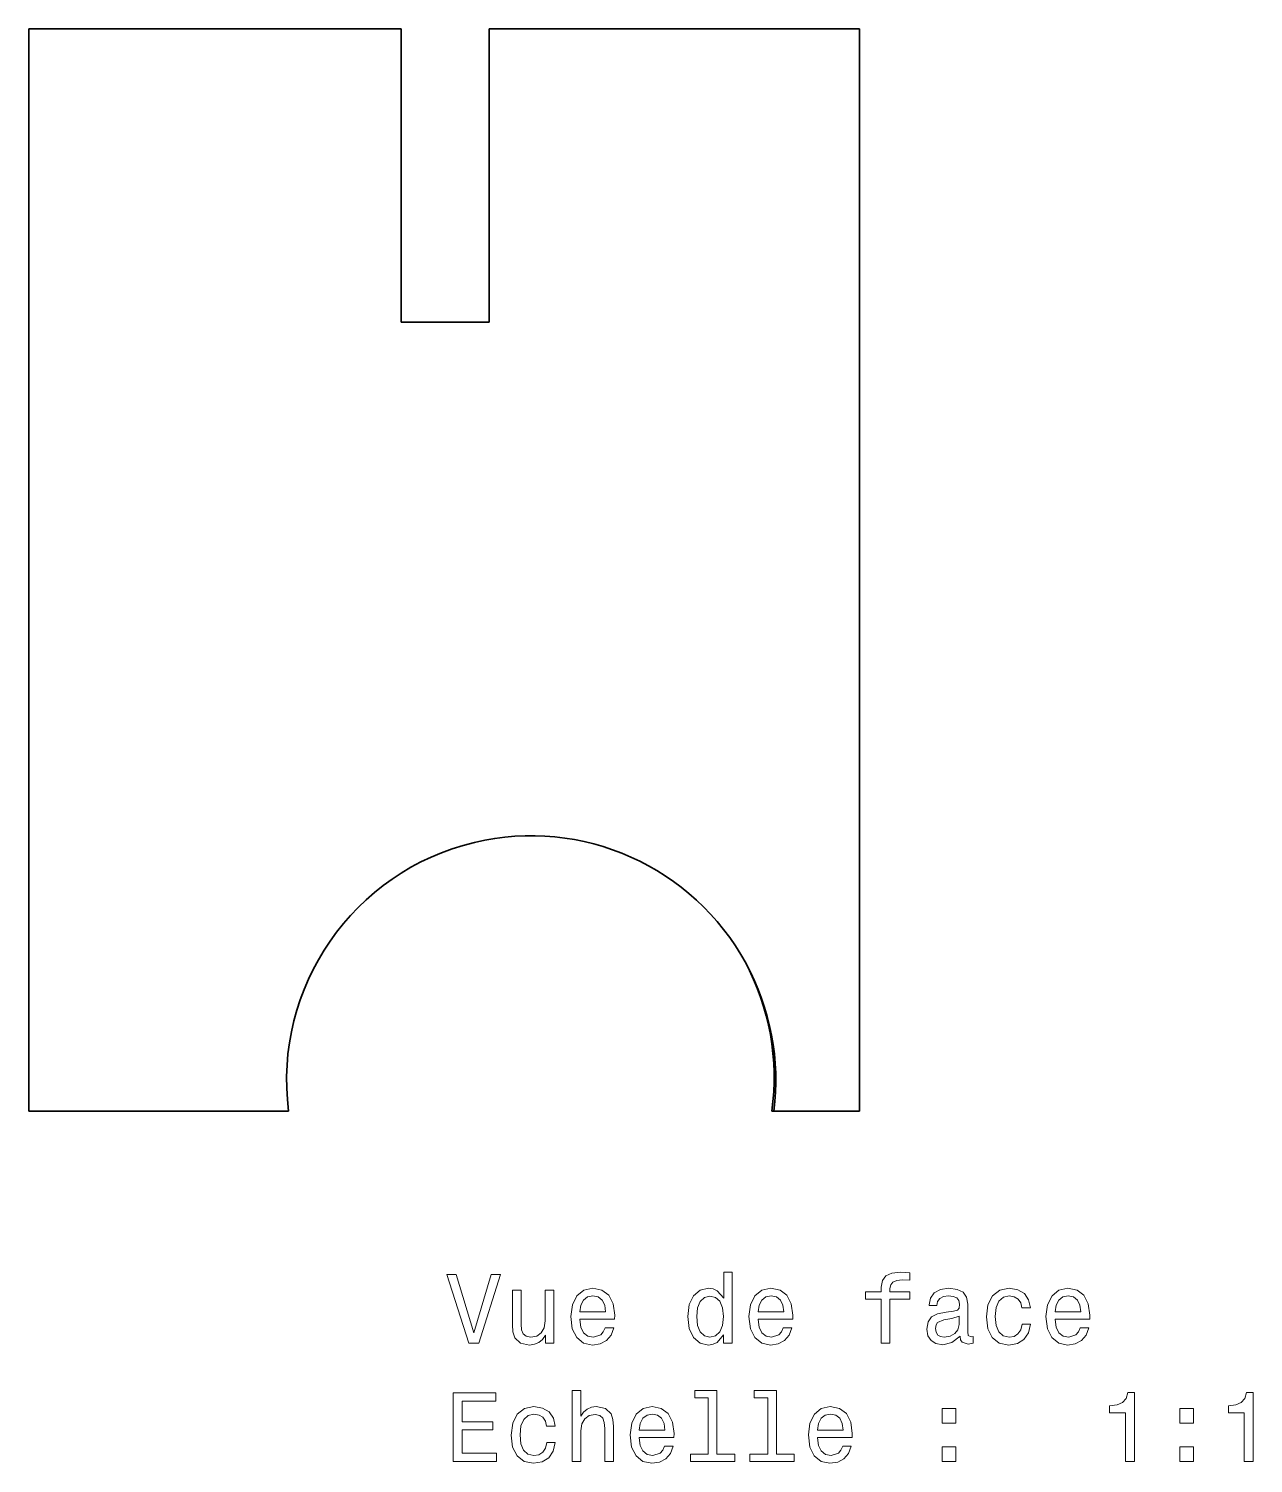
# Model space of a CAD drawing. Extents: x 127.3 to 189.9, y 59.4 to 132.7.
import ezdxf

# ---------------------------------------------------------------- set-up
doc = ezdxf.new("R2010")
doc.units = 0

msp = doc.modelspace()

# ---------------------------------------------------------------- linework, layer by layer
at = {"color": 7, "lineweight": 35}
for p, q in [((127.266113, 77.415039), (127.266113, 132.741547)), ((169.733856, 132.741547), (169.733856, 77.415039))]:
    msp.add_line(p, q, dxfattribs=at)
at = {"color": 7, "lineweight": 35, "ltscale": 0.476}
msp.add_line((127.266113, 132.741547), (146.306122, 132.741547), dxfattribs=at)
at = {"color": 7, "lineweight": 35, "ltscale": 0.375}
for p, q in [((146.306122, 132.741547), (146.306122, 117.741547)), ((150.806122, 117.741547), (150.806122, 132.741547))]:
    msp.add_line(p, q, dxfattribs=at)
at = {"color": 7, "lineweight": 35, "ltscale": 0.473193}
msp.add_line((150.806122, 132.741547), (169.733856, 132.741547), dxfattribs=at)
at = {"color": 7, "lineweight": 35, "ltscale": 0.1125}
msp.add_line((146.306122, 117.741547), (150.806122, 117.741547), dxfattribs=at)
at = {"color": 7, "lineweight": 35, "ltscale": 0.332027}
msp.add_line((140.54718, 77.415039), (127.266113, 77.415039), dxfattribs=at)
at = {"color": 7, "lineweight": 35, "ltscale": 0.002652}
msp.add_line((165.247131, 77.415039), (165.35321, 77.415039), dxfattribs=at)
at = {"color": 7, "lineweight": 35, "ltscale": 0.109516}
msp.add_line((169.733856, 77.415039), (165.35321, 77.415039), dxfattribs=at)
at = {"color": 7, "lineweight": 13}
for points in [[(150.895508, 69.063454), (150.017975, 66.082909), (149.11525, 69.063454), (148.636139, 69.063454), (149.765823, 65.558411), (150.270142, 65.558411), (151.374603, 69.063454)], [(162.782394, 65.976997), (162.782394, 65.558411), (163.226196, 65.558411), (163.226196, 69.179451), (162.78743, 69.179451), (162.78743, 67.853081), (162.449539, 68.236366), (162.242767, 68.327141), (162.005737, 68.362442), (161.577057, 68.261581), (161.244202, 67.979156), (161.027344, 67.525269), (160.951706, 66.915039), (161.027344, 66.30481), (161.244202, 65.845871), (161.577057, 65.558411), (162.005737, 65.462593), (162.242767, 65.497894), (162.454575, 65.588669)], [(170.841461, 67.797607), (170.841461, 65.558411), (171.285278, 65.558411), (171.285278, 67.797607), (172.293915, 67.797607), (172.293915, 68.175842), (171.285278, 68.175842), (171.285278, 68.34227), (171.320572, 68.543999), (171.436569, 68.680168), (171.633255, 68.760857), (171.91568, 68.791122), (172.293915, 68.77095), (172.293915, 69.154236), (171.814819, 69.179451), (171.381104, 69.134056), (171.078506, 68.997894), (170.896942, 68.760857), (170.841461, 68.422966), (170.841461, 68.175842), (170.02951, 68.175842), (170.02951, 67.797607)], [(154.097946, 68.266624), (153.654144, 68.266624), (153.654144, 66.703224), (153.603714, 66.340111), (153.457458, 66.077866), (153.230515, 65.916481), (152.932968, 65.866051), (152.695938, 65.906395), (152.544632, 66.027428), (152.458908, 66.2342), (152.438736, 66.526711), (152.438736, 68.266624), (151.994934, 68.266624), (151.994934, 66.486366), (152.010056, 66.128296), (152.105881, 65.830742), (152.398392, 65.558411), (152.867401, 65.462593), (153.119568, 65.497894), (153.336426, 65.588669), (153.523026, 65.74501), (153.674316, 65.971954), (153.674316, 65.558411), (154.097946, 65.558411)], [(155.434402, 66.783913), (157.209625, 66.783913), (157.214661, 66.990685), (157.133972, 67.570656), (156.912079, 68.004379), (156.559052, 68.266624), (156.090027, 68.362442), (155.631088, 68.261581), (155.278061, 67.979156), (155.051117, 67.520226), (154.970428, 66.915039), (155.046082, 66.294724), (155.273026, 65.840828), (155.621002, 65.558411), (156.07489, 65.462593), (156.468262, 65.528152), (156.791031, 65.699623), (157.028061, 65.971954), (157.16423, 66.335068), (156.725479, 66.335068), (156.634689, 66.133339), (156.503571, 65.98204), (156.130371, 65.861008), (155.842911, 65.916481), (155.626053, 66.092995), (155.484833, 66.380455), (155.434402, 66.768784)], [(164.54248, 66.783913), (166.317688, 66.783913), (166.322739, 66.990685), (166.24205, 67.570656), (166.020142, 68.004379), (165.667114, 68.266624), (165.19809, 68.362442), (164.739166, 68.261581), (164.386139, 67.979156), (164.159195, 67.520226), (164.078506, 66.915039), (164.154144, 66.294724), (164.381088, 65.840828), (164.72908, 65.558411), (165.182968, 65.462593), (165.57634, 65.528152), (165.899109, 65.699623), (166.136139, 65.971954), (166.272308, 66.335068), (165.833542, 66.335068), (165.742767, 66.133339), (165.611633, 65.98204), (165.238449, 65.861008), (164.950974, 65.916481), (164.734116, 66.092995), (164.592911, 66.380455), (164.54248, 66.768784)], [(174.871002, 65.911438), (174.871002, 65.896309), (174.896225, 65.724838), (174.971878, 65.603798), (175.289597, 65.50798), (175.536713, 65.548325), (175.536713, 65.891266), (175.430801, 65.876137), (175.289597, 65.941696), (175.264374, 66.143425), (175.264374, 67.545441), (175.203857, 67.903511), (175.027344, 68.15567), (174.719711, 68.306969), (174.285995, 68.362442), (173.862366, 68.301926), (173.549683, 68.130455), (173.352997, 67.863167), (173.28743, 67.510139), (173.28743, 67.479881), (173.685852, 67.479881), (173.721146, 67.691696), (173.832108, 67.842995), (174.013657, 67.933769), (174.270859, 67.96907), (174.517975, 67.943855), (174.694489, 67.86821), (174.8004, 67.737083), (174.835709, 67.555527), (174.815536, 67.343712), (174.734833, 67.237808), (174.533112, 67.18737), (174.154877, 67.147026), (173.721146, 67.056252), (173.413513, 66.894867), (173.231964, 66.642708), (173.176483, 66.269508), (173.226913, 65.936653), (173.383255, 65.689537), (173.635422, 65.533195), (173.983398, 65.477722), (174.452423, 65.583626)], [(178.023026, 67.368927), (178.461792, 67.368927), (178.371002, 67.772385), (178.154144, 68.090111), (177.816254, 68.286797), (177.377487, 68.362442), (176.893341, 68.261581), (176.525177, 67.979156), (176.293198, 67.520226), (176.212509, 66.904953), (176.288147, 66.294724), (176.515106, 65.840828), (176.873169, 65.558411), (177.362366, 65.462593), (177.796082, 65.538239), (178.133972, 65.750053), (178.365967, 66.082909), (178.466827, 66.526711), (178.043198, 66.526711), (177.967545, 66.244293), (177.82634, 66.032471), (177.624603, 65.901352), (177.377487, 65.861008), (177.069855, 65.926567), (176.847946, 66.128296), (176.711792, 66.456108), (176.666397, 66.920082), (176.711792, 67.37397), (176.852997, 67.701782), (177.079941, 67.903511), (177.377487, 67.974113), (177.63974, 67.928726), (177.836426, 67.812737), (177.967545, 67.621094)], [(179.722595, 66.783913), (181.497803, 66.783913), (181.502853, 66.990685), (181.42215, 67.570656), (181.200256, 68.004379), (180.847229, 68.266624), (180.378204, 68.362442), (179.919281, 68.261581), (179.566254, 67.979156), (179.33931, 67.520226), (179.258606, 66.915039), (179.334259, 66.294724), (179.561203, 65.840828), (179.909195, 65.558411), (180.363083, 65.462593), (180.756454, 65.528152), (181.079224, 65.699623), (181.316254, 65.971954), (181.452423, 66.335068), (181.013657, 66.335068), (180.922882, 66.133339), (180.791748, 65.98204), (180.418549, 65.861008), (180.131088, 65.916481), (179.91423, 66.092995), (179.773026, 66.380455), (179.722595, 66.768784)], [(155.434402, 67.157112), (155.489883, 67.505096), (155.626053, 67.762299), (155.832825, 67.91864), (156.105164, 67.974113), (156.372452, 67.91864), (156.579224, 67.762299), (156.705307, 67.505096), (156.750687, 67.157112)], [(162.081375, 67.964027), (162.373886, 67.893425), (162.595795, 67.696739), (162.726913, 67.368927), (162.777344, 66.915039), (162.726913, 66.456108), (162.595795, 66.128296), (162.373886, 65.926567), (162.081375, 65.861008), (161.804001, 65.926567), (161.592194, 66.128296), (161.450974, 66.461151), (161.405594, 66.915039), (161.450974, 67.363884), (161.592194, 67.691696), (161.804001, 67.893425)], [(164.54248, 67.157112), (164.597946, 67.505096), (164.734116, 67.762299), (164.940887, 67.91864), (165.213226, 67.974113), (165.480515, 67.91864), (165.687286, 67.762299), (165.81337, 67.505096), (165.858765, 67.157112)], [(179.722595, 67.157112), (179.778061, 67.505096), (179.91423, 67.762299), (180.121002, 67.91864), (180.393341, 67.974113), (180.660629, 67.91864), (180.867401, 67.762299), (180.993484, 67.505096), (181.038879, 67.157112)], [(174.820572, 66.506538), (174.760056, 66.244293), (174.598679, 66.042557), (174.356598, 65.911438), (174.059052, 65.866051), (173.867401, 65.891266), (173.731232, 65.971954), (173.645508, 66.113167), (173.620285, 66.309853), (173.640457, 66.486366), (173.721146, 66.612442), (174.043915, 66.753654), (174.452423, 66.814171), (174.820572, 66.935211)], [(155.046082, 59.511581), (155.489883, 59.511581), (155.489883, 61.074982), (155.535278, 61.433052), (155.681519, 61.695297), (155.908478, 61.856682), (156.21106, 61.917202), (156.45314, 61.866768), (156.604431, 61.730602), (156.680084, 61.503654), (156.705307, 61.201061), (156.705307, 59.511581), (157.149109, 59.511581), (157.149109, 61.29184), (157.128937, 61.64991), (157.038147, 61.94746), (156.740601, 62.219795), (156.276627, 62.315617), (156.02446, 62.280312), (155.807602, 62.184494), (155.626053, 62.033195), (155.489883, 61.826424), (155.489883, 63.132618), (155.046082, 63.132618)], [(162.000687, 62.759418), (162.000687, 59.884781), (161.08786, 59.884781), (161.08786, 59.511581), (163.35228, 59.511581), (163.35228, 59.884781), (162.444489, 59.884781), (162.444489, 63.132618), (161.304718, 63.132618), (161.304718, 62.759418)], [(165.036713, 62.759418), (165.036713, 59.884781), (164.123886, 59.884781), (164.123886, 59.511581), (166.388306, 59.511581), (166.388306, 59.884781), (165.480515, 59.884781), (165.480515, 63.132618), (164.340744, 63.132618), (164.340744, 62.759418)], [(148.958908, 59.511581), (151.177917, 59.511581), (151.177917, 59.935211), (149.422882, 59.935211), (149.422882, 61.120373), (150.986282, 61.120373), (150.986282, 61.53896), (149.422882, 61.53896), (149.422882, 62.587952), (151.137573, 62.587952), (151.137573, 63.011581), (148.958908, 63.011581)], [(183.323456, 59.511581), (183.782379, 59.511581), (183.782379, 63.036797), (183.439453, 63.036797), (183.348663, 62.72916), (183.167114, 62.522388), (182.88974, 62.401352), (182.506454, 62.361004), (182.506454, 62.002937), (183.323456, 62.002937)], [(189.395508, 59.511581), (189.854431, 59.511581), (189.854431, 63.036797), (189.51149, 63.036797), (189.420715, 62.72916), (189.239166, 62.522388), (188.961777, 62.401352), (188.578491, 62.361004), (188.578491, 62.002937), (189.395508, 62.002937)], [(153.734833, 61.322102), (154.173599, 61.322102), (154.082825, 61.725559), (153.865967, 62.043282), (153.528061, 62.239967), (153.08931, 62.315617), (152.605164, 62.214752), (152.237, 61.932331), (152.00502, 61.473396), (151.924316, 60.858124), (151.999969, 60.247894), (152.226913, 59.794003), (152.584991, 59.511581), (153.074173, 59.41576), (153.507889, 59.491409), (153.845795, 59.703224), (154.077774, 60.036076), (154.17865, 60.479881), (153.75502, 60.479881), (153.679367, 60.19746), (153.538147, 59.985645), (153.336426, 59.854523), (153.08931, 59.814175), (152.781677, 59.879738), (152.559769, 60.081467), (152.423599, 60.409275), (152.378204, 60.873253), (152.423599, 61.327145), (152.564804, 61.654953), (152.791763, 61.856682), (153.08931, 61.927288), (153.351547, 61.881897), (153.548248, 61.765903), (153.679367, 61.574261)], [(158.470428, 60.737087), (160.245651, 60.737087), (160.250687, 60.943859), (160.169998, 61.52383), (159.94809, 61.957546), (159.595078, 62.219795), (159.126053, 62.315617), (158.667114, 62.214752), (158.314087, 61.932331), (158.087143, 61.473396), (158.006454, 60.86821), (158.082108, 60.247894), (158.309052, 59.794003), (158.657028, 59.511581), (159.110916, 59.41576), (159.504288, 59.481323), (159.827057, 59.65279), (160.064087, 59.925125), (160.200256, 60.288239), (159.761505, 60.288239), (159.670715, 60.08651), (159.539597, 59.935211), (159.166397, 59.814175), (158.878937, 59.869652), (158.662079, 60.046165), (158.520859, 60.333626), (158.470428, 60.721954)], [(158.470428, 61.110283), (158.525909, 61.458267), (158.662079, 61.715473), (158.868851, 61.871811), (159.141174, 61.927288), (159.408478, 61.871811), (159.61525, 61.715473), (159.741318, 61.458267), (159.786713, 61.110283)], [(167.578506, 60.737087), (169.353714, 60.737087), (169.358765, 60.943859), (169.278076, 61.52383), (169.056168, 61.957546), (168.70314, 62.219795), (168.234116, 62.315617), (167.775192, 62.214752), (167.422165, 61.932331), (167.195221, 61.473396), (167.114517, 60.86821), (167.19017, 60.247894), (167.417114, 59.794003), (167.765106, 59.511581), (168.218994, 59.41576), (168.612366, 59.481323), (168.935135, 59.65279), (169.172165, 59.925125), (169.308319, 60.288239), (168.869568, 60.288239), (168.778793, 60.08651), (168.647659, 59.935211), (168.27446, 59.814175), (167.987, 59.869652), (167.770142, 60.046165), (167.628937, 60.333626), (167.578506, 60.721954)], [(167.578506, 61.110283), (167.633972, 61.458267), (167.770142, 61.715473), (167.976913, 61.871811), (168.249252, 61.927288), (168.516541, 61.871811), (168.723312, 61.715473), (168.849396, 61.458267), (168.894775, 61.110283)], [(173.958191, 61.468353), (174.654144, 61.468353), (174.654144, 62.219795), (173.958191, 62.219795)], [(186.102264, 61.468353), (186.798233, 61.468353), (186.798233, 62.219795), (186.102264, 62.219795)], [(173.958191, 59.511581), (174.654144, 59.511581), (174.654144, 60.263023), (173.958191, 60.263023)], [(186.102264, 59.511581), (186.798233, 59.511581), (186.798233, 60.263023), (186.102264, 60.263023)]]:
    msp.add_lwpolyline(points, close=True, dxfattribs=at)
at = {"color": 7, "lineweight": 35}
for centre, radius, start, end in [((152.945526, 78.993439), 12.497946, 103.368008, 187.255213), ((152.941742, 78.983521), 12.506723, 28.55658, 103.340571), ((152.852539, 79.134247), 12.513287, 352.103026, 28.16315), ((152.937744, 78.977509), 12.513431, 352.827118, 28.572068)]:
    msp.add_arc(centre, radius, start, end, dxfattribs=at)

doc.saveas('drawing.dxf')
